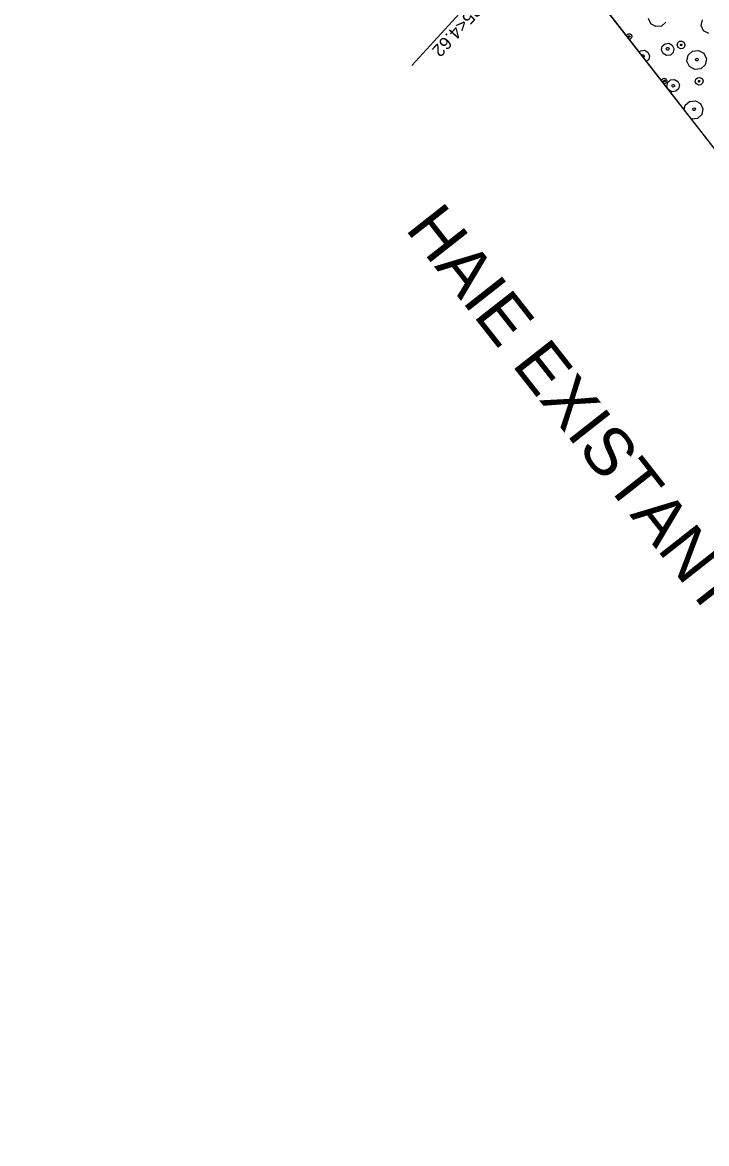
# Model space of a CAD drawing. Header units: metres. Extents: x -2858 to 512, y -1995 to 1252.
# Drawn here: x -957.18 to -943.2, y -890.5 to -867.61 of the extents above; entities that cross this region are included whole.
import ezdxf
from ezdxf.enums import TextEntityAlignment as Align

# ---------------------------------------------------------------- set-up
doc = ezdxf.new("R2010")
doc.units = ezdxf.units.M
for name, color, linetype in [('Calque commun', 7, 'Continuous'), ('Calque11', 7, 'Continuous'), ('Textes', 7, 'Continuous')]:
    doc.layers.add(name, color=color, linetype=linetype)
doc.styles.add('Arial17', font='arial.ttf', dxfattribs={"height": 0.253354})
doc.styles.add('Arial21', font='arial.ttf', dxfattribs={"height": 0.377519})

# ---------------------------------------------------------------- blocks, each defined once
blk = doc.blocks.new('geometrebondepartleger')
at = {"layer": 'Calque11', "color": 7, "linetype": 'Continuous', "lineweight": 9}
blk.add_line((150.346, 147.439, 79), (130.18, 35.908, 79), dxfattribs=at)
blk = doc.blocks.new('pattern')
at = {"layer": 'Calque commun', "color": 54, "linetype": 'Continuous', "lineweight": 9}
for p, q in [((69.028, 76.726), (69.075, 76.834)), ((69.054, 76.61), (69.028, 76.726)), ((69.075, 76.834), (69.178, 76.895)), ((69.173, 76.711), (69.18, 76.727)), ((69.177, 76.694), (69.173, 76.711)), ((69.178, 76.895), (69.296, 76.884)), ((69.18, 76.727), (69.195, 76.736)), ((69.195, 76.736), (69.212, 76.734)), ((69.212, 76.734), (69.225, 76.723)), ((69.225, 76.723), (69.229, 76.706)), ((69.296, 76.884), (69.385, 76.805)), ((69.385, 76.805), (69.388, 76.789)), ((68.646, 76.457), (68.688, 76.482)), ((68.688, 76.482), (68.737, 76.478)), ((69.143, 76.531), (69.054, 76.61)), ((69.261, 76.52), (69.143, 76.531)), ((69.19, 76.683), (69.177, 76.694)), ((69.207, 76.681), (69.19, 76.683)), ((69.222, 76.69), (69.207, 76.681)), ((69.229, 76.706), (69.222, 76.69)), ((69.349, 76.572), (69.261, 76.52)), ((68.267, 76.208), (68.373, 76.271)), ((68.373, 76.271), (68.496, 76.259)), ((68.496, 76.259), (68.589, 76.177)), ((68.626, 76.412), (68.646, 76.457)), ((68.637, 76.363), (68.626, 76.412)), ((68.674, 76.331), (68.637, 76.363)), ((68.723, 76.326), (68.674, 76.331)), ((68.688, 76.407), (68.692, 76.416)), ((68.69, 76.396), (68.688, 76.407)), ((68.698, 76.39), (68.69, 76.396)), ((68.692, 76.416), (68.701, 76.421)), ((68.709, 76.389), (68.698, 76.39)), ((68.701, 76.421), (68.712, 76.42)), ((68.718, 76.394), (68.709, 76.389)), ((68.712, 76.42), (68.719, 76.414)), ((68.722, 76.403), (68.718, 76.394)), ((68.719, 76.414), (68.722, 76.403)), ((68.766, 76.351), (68.723, 76.326)), ((68.737, 76.478), (68.775, 76.445)), ((68.785, 76.397), (68.766, 76.351)), ((68.775, 76.445), (68.785, 76.397)), ((68.217, 76.094), (68.267, 76.208)), ((68.244, 75.974), (68.217, 76.094)), ((68.379, 76.079), (68.386, 76.095)), ((68.382, 76.062), (68.379, 76.079)), ((68.395, 76.05), (68.382, 76.062)), ((68.386, 76.095), (68.4, 76.103)), ((68.413, 76.049), (68.395, 76.05)), ((68.4, 76.103), (68.418, 76.102)), ((68.428, 76.058), (68.413, 76.049)), ((68.418, 76.102), (68.431, 76.09)), ((68.434, 76.073), (68.428, 76.058)), ((68.431, 76.09), (68.434, 76.073)), ((68.616, 76.057), (68.566, 75.943)), ((68.589, 76.177), (68.616, 76.057)), ((69, 76.08), (69.031, 76.152)), ((69.017, 76.003), (69, 76.08)), ((69.031, 76.152), (69.099, 76.193)), ((69.099, 76.193), (69.178, 76.185)), ((69.1, 76.072), (69.107, 76.088)), ((69.104, 76.055), (69.1, 76.072)), ((69.117, 76.044), (69.104, 76.055)), ((69.107, 76.088), (69.122, 76.097)), ((69.134, 76.042), (69.117, 76.044)), ((69.122, 76.097), (69.139, 76.095)), ((69.149, 76.051), (69.134, 76.042)), ((69.139, 76.095), (69.152, 76.084)), ((69.156, 76.067), (69.149, 76.051)), ((69.152, 76.084), (69.156, 76.067)), ((69.178, 76.185), (69.237, 76.133)), ((69.255, 76.056), (69.223, 75.983)), ((69.237, 76.133), (69.255, 76.056)), ((67.851, 75.9), (67.877, 75.784)), ((68.337, 75.892), (68.244, 75.974)), ((68.46, 75.88), (68.337, 75.892)), ((68.566, 75.943), (68.46, 75.88)), ((69.076, 75.95), (69.017, 76.003)), ((69.155, 75.943), (69.076, 75.95)), ((69.124, 75.874), (69.138, 75.906)), ((69.131, 75.84), (69.124, 75.874)), ((69.157, 75.818), (69.131, 75.84)), ((69.138, 75.906), (69.167, 75.924)), ((69.223, 75.983), (69.155, 75.943)), ((69.192, 75.814), (69.157, 75.818)), ((69.159, 75.874), (69.164, 75.883)), ((69.162, 75.864), (69.159, 75.874)), ((69.17, 75.857), (69.162, 75.864)), ((69.164, 75.883), (69.173, 75.889)), ((69.167, 75.924), (69.202, 75.92)), ((69.18, 75.856), (69.17, 75.857)), ((69.173, 75.889), (69.183, 75.888)), ((69.189, 75.861), (69.18, 75.856)), ((69.183, 75.888), (69.191, 75.881)), ((69.193, 75.871), (69.189, 75.861)), ((69.191, 75.881), (69.193, 75.871)), ((69.214, 75.828), (69.192, 75.814)), ((69.202, 75.92), (69.227, 75.898)), ((67.83, 75.675), (67.728, 75.615)), ((67.877, 75.784), (67.83, 75.675)), ((68.319, 75.641), (68.339, 75.686)), ((68.33, 75.593), (68.319, 75.641)), ((68.367, 75.56), (68.33, 75.593)), ((68.339, 75.686), (68.382, 75.711)), ((68.382, 75.711), (68.431, 75.707)), ((68.382, 75.636), (68.386, 75.645)), ((68.384, 75.626), (68.382, 75.636)), ((68.392, 75.619), (68.384, 75.626)), ((68.386, 75.645), (68.395, 75.651)), ((68.402, 75.618), (68.392, 75.619)), ((68.395, 75.651), (68.405, 75.65)), ((68.411, 75.623), (68.402, 75.618)), ((68.405, 75.65), (68.413, 75.643)), ((68.415, 75.633), (68.411, 75.623)), ((68.413, 75.643), (68.415, 75.633)), ((68.459, 75.58), (68.416, 75.555)), ((68.431, 75.707), (68.468, 75.674)), ((68.479, 75.626), (68.459, 75.58)), ((68.468, 75.674), (68.479, 75.626)), ((68.523, 75.503), (68.554, 75.576)), ((68.554, 75.576), (68.622, 75.616)), ((68.622, 75.616), (68.701, 75.609)), ((68.701, 75.609), (68.76, 75.556)), ((68.416, 75.555), (68.367, 75.56)), ((68.54, 75.426), (68.523, 75.503)), ((68.599, 75.374), (68.54, 75.426)), ((68.678, 75.366), (68.599, 75.374)), ((68.616, 75.486), (68.622, 75.502)), ((68.619, 75.469), (68.616, 75.486)), ((68.632, 75.458), (68.619, 75.469)), ((68.622, 75.502), (68.637, 75.511)), ((68.65, 75.456), (68.632, 75.458)), ((68.637, 75.511), (68.655, 75.509)), ((68.664, 75.465), (68.65, 75.456)), ((68.655, 75.509), (68.668, 75.498)), ((68.671, 75.481), (68.664, 75.465)), ((68.668, 75.498), (68.671, 75.481)), ((68.746, 75.407), (68.678, 75.366)), ((68.777, 75.479), (68.746, 75.407)), ((68.76, 75.556), (68.777, 75.479)), ((68.995, 75.298), (69.063, 75.339)), ((69.063, 75.339), (69.125, 75.333)), ((68.963, 75.226), (68.995, 75.298)), ((68.98, 75.149), (68.963, 75.226)), ((69.04, 75.096), (68.98, 75.149)), ((69.064, 75.21), (69.071, 75.226)), ((69.067, 75.193), (69.064, 75.21)), ((69.08, 75.182), (69.067, 75.193)), ((69.071, 75.226), (69.085, 75.235)), ((69.097, 75.18), (69.08, 75.182)), ((69.085, 75.235), (69.103, 75.233)), ((69.103, 75.233), (69.106, 75.23)), ((68.258, 75.091), (68.377, 75.08)), ((68.377, 75.08), (68.465, 75.001)), ((68.491, 74.886), (68.444, 74.777)), ((68.465, 75.001), (68.491, 74.886)), ((69.081, 75.092), (69.04, 75.096)), ((68.924, 74.734), (68.937, 74.766)), ((68.931, 74.7), (68.924, 74.734)), ((68.957, 74.677), (68.931, 74.7)), ((68.937, 74.766), (68.967, 74.783)), ((68.992, 74.674), (68.957, 74.677)), ((68.961, 74.731), (68.966, 74.741)), ((68.964, 74.721), (68.961, 74.731)), ((68.971, 74.714), (68.964, 74.721)), ((68.966, 74.741), (68.975, 74.746)), ((68.967, 74.783), (69.002, 74.78)), ((68.982, 74.713), (68.971, 74.714)), ((68.975, 74.746), (68.985, 74.745)), ((68.991, 74.719), (68.982, 74.713)), ((68.985, 74.745), (68.993, 74.738)), ((68.995, 74.728), (68.991, 74.719)), ((69.007, 74.684), (68.992, 74.674)), ((68.993, 74.738), (68.995, 74.728)), ((69.002, 74.78), (69.022, 74.762))]:
    blk.add_line(p, q, dxfattribs=at)
at = {"layer": 'Calque commun', "color": 7, "linetype": 'Continuous', "lineweight": 9}
mesh = blk.add_polyface(dxfattribs=at)
corners = [(70.85, 113.541), (53.835, 19.169), (74.728, 106.324), (76.043, 113.598), (74.769, 106.176), (58.808, 18.27), (114.17, 105.207), (114.17, 98.539)]
mesh.append_faces([[corners[k] for k in face] for face in [(3, 4, 6)]], dxfattribs={"vtx0": -1, "vtx1": -1, "color": 7})
mesh.append_faces([[corners[k] for k in face] for face in [(3, 2, 4)]], dxfattribs={"vtx0": -1, "vtx2": -1, "color": 7})
mesh.append_faces([[corners[k] for k in face] for face in [(5, 2, 1)]], dxfattribs={"vtx1": -1, "color": 7})
mesh.append_faces([[corners[k] for k in face] for face in [(0, 1, 2), (3, 0, 2)]], dxfattribs={"vtx1": -1, "vtx2": -1, "color": 7})
mesh.append_faces([[corners[k] for k in face] for face in [(4, 7, 6)]], dxfattribs={"vtx2": -1, "color": 7})

msp = doc.modelspace()

# ---------------------------------------------------------------- linework, layer by layer
at = {"layer": 'Calque commun', "color": 7, "linetype": 'Continuous', "lineweight": 9}
msp.add_line((-943.932, -862.709), (-949.226, -868.485), dxfattribs=at)

# ---------------------------------------------------------------- block references
at = {"layer": 'Calque commun', "color": 0, "linetype": 'ByBlock', "lineweight": -2, "rotation": 228.1617603435354}
for name, p in [('geometrebondepartleger', (-916.037, -706.778)), ('pattern', (-954.447, -766.656))]:
    msp.add_blockref(name, p, dxfattribs=at)

# ---------------------------------------------------------------- texts
at = {"layer": 'Textes', "color": 5, "linetype": 'ByBlock', "lineweight": -2}
for s, height, rotation, style, p in [('132.75-126.50=6.25  6.25:2=3.125 3.125<4.62', 0.25335, 227.4934, 'Arial17', (-943.932, -862.709)), ('HAIE EXISTANTE DU STADE', 0.96641, 308.1618, 'Arial21', (-949.603, -872.002))]:
    msp.add_text(s, height=height, rotation=rotation, dxfattribs=dict(at, style=style)).set_placement(p, align=Align.BOTTOM_LEFT)

doc.saveas('drawing.dxf')
